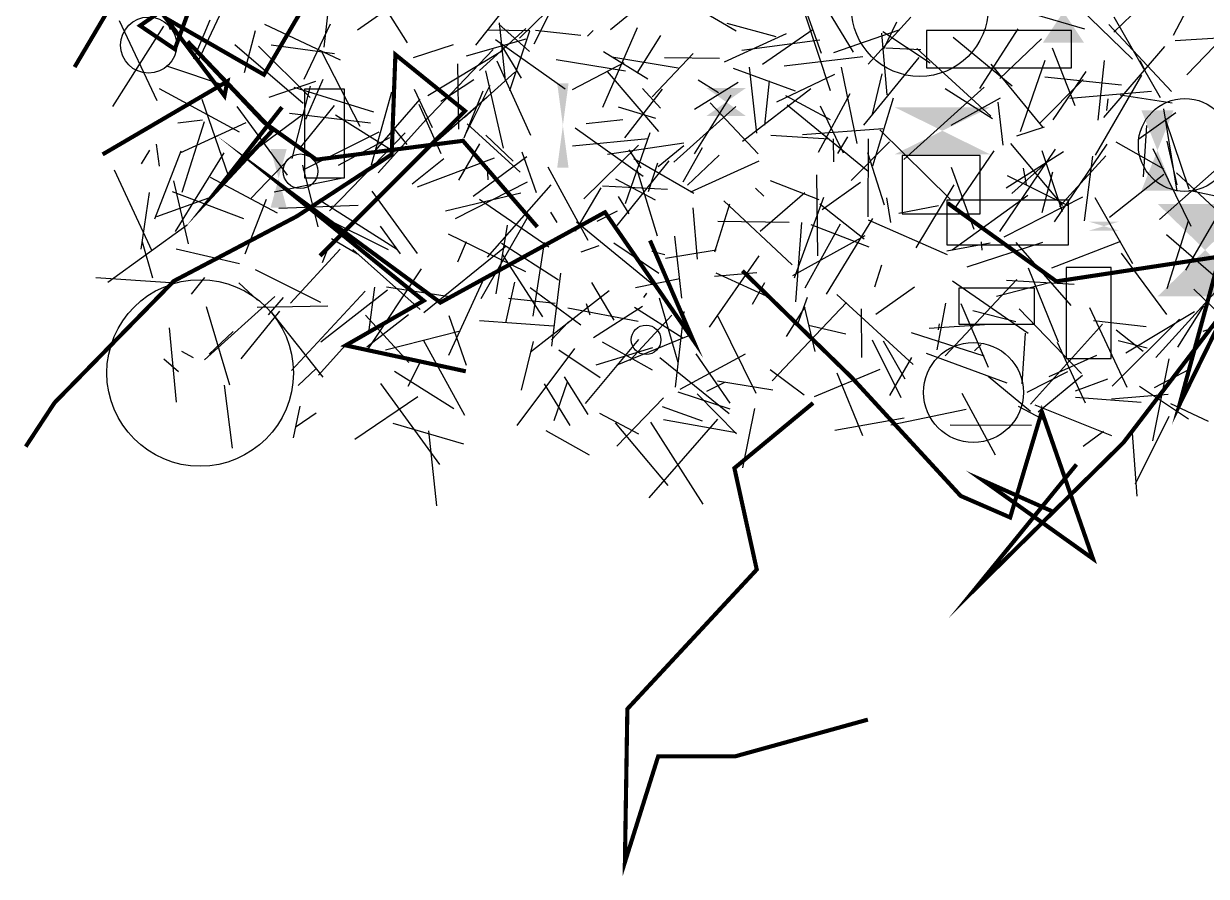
# Model space of a CAD drawing. Extents: x 39652501 to 39653363, y 39457785 to 39458687.
# Drawn here: x 39652512.4 to 39652655.6, y 39457784.9 to 39457888.2 of the extents above; entities that cross this region are included whole.
import ezdxf

# ---------------------------------------------------------------- set-up
doc = ezdxf.new("R2010")
doc.units = 0
doc.layers.get('0').update_dxf_attribs({"linetype": 'CONTINUOUS'})

msp = doc.modelspace()

# ---------------------------------------------------------------- linework, layer by layer
for p, q in [((39652552.6216, 39457895.7923), (39652558.8441, 39457885.8623)), ((39652656.7349, 39457896.6369), (39652651.6062, 39457886.7284)), ((39652548.8257, 39457885.3334), (39652549.859, 39457894.6001)), ((39652533.5233, 39457883.5326), (39652537.7604, 39457892.5867)), ((39652552.8537, 39457887.4224), (39652561.3074, 39457893.3455)), ((39652567.1752, 39457885.5815), (39652573.5043, 39457893.5849)), ((39652579.5953, 39457893.4158), (39652572.4528, 39457886.4014)), ((39652574.2523, 39457885.7507), (39652577.7584, 39457892.7219)), ((39652591.1782, 39457893.7262), (39652583.4834, 39457887.4274)), ((39652605.9548, 39457893.0118), (39652608.9582, 39457884.6058)), ((39652651.2111, 39457893.721), (39652644.4097, 39457887.1414)), ((39652591.5665, 39457891.4893), (39652598.6774, 39457887.2939)), ((39652608.4996, 39457891.8872), (39652612.8423, 39457884.7412)), ((39652646.6587, 39457883.8808), (39652638.2566, 39457892.059)), ((39652662.0688, 39457891.164), (39652653.2445, 39457881.9598)), ((39652529.2895, 39457889.7258), (39652530.1859, 39457887.4539)), ((39652630.8969, 39457890.4609), (39652640.8413, 39457887.5288)), ((39652528.5998, 39457878.8257), (39652524.0263, 39457888.5041)), ((39652534.9709, 39457888.578), (39652533.007, 39457883.8547)), ((39652569.9858, 39457888.2642), (39652570.7296, 39457881.3103)), ((39652610.1265, 39457880.0571), (39652607.0838, 39457889.183)), ((39652619.8398, 39457888.9451), (39652614.6655, 39457883.2874)), ((39652616.548, 39457885.1321), (39652618.1398, 39457888.3825)), ((39652650.0404, 39457879.2102), (39652644.4371, 39457888.9784)), ((39652529.3707, 39457887.855), (39652523.2001, 39457878.1446)), ((39652539.16, 39457882.2402), (39652540.5144, 39457887.3489)), ((39652541.5837, 39457888.1246), (39652550.7463, 39457883.7897)), ((39652549.5254, 39457888.105), (39652546.3471, 39457881.4221)), ((39652573.2362, 39457887.5696), (39652567.6226, 39457882.5115)), ((39652573.7116, 39457887.3211), (39652568.6332, 39457887.3967)), ((39652569.9541, 39457888.1215), (39652573.6737, 39457884.792)), ((39652573.6794, 39457887.2702), (39652571.2626, 39457880.0234)), ((39652574.406, 39457887.3819), (39652579.8901, 39457886.7626)), ((39652581.3803, 39457887.3515), (39652580.684, 39457886.6469)), ((39652586.6839, 39457887.6614), (39652582.4922, 39457878.0094)), ((39652597.2834, 39457883.549), (39652604.791, 39457886.9692)), ((39652603.5209, 39457886.5747), (39652597.6038, 39457888.1749)), ((39652608.0228, 39457887.4504), (39652601.8622, 39457883.2235)), ((39652618.3869, 39457887.3898), (39652610.4691, 39457884.6474)), ((39652616.9604, 39457879.5458), (39652616.3283, 39457887.0189)), ((39652622.1612, 39457883.3767), (39652616.4453, 39457887.1793)), ((39652628.1838, 39457880.3062), (39652632.8196, 39457887.5326)), ((39652643.7861, 39457888.0784), (39652651.4017, 39457879.9633)), ((39652538.0122, 39457885.6465), (39652546.2639, 39457878.5317)), ((39652547.1368, 39457879.2405), (39652540.8619, 39457885.4513)), ((39652550.0767, 39457884.5152), (39652542.397, 39457885.5586)), ((39652564.4477, 39457885.6216), (39652559.5775, 39457884.0378)), ((39652573.217, 39457886.2805), (39652566.0069, 39457884.2417)), ((39652569.5677, 39457886.2708), (39652577.9698, 39457880.2953)), ((39652570.142, 39457885.716), (39652572.6662, 39457881.5758)), ((39652589.533, 39457886.7214), (39652586.6675, 39457882.1902)), ((39652599.3799, 39457884.9736), (39652608.8289, 39457886.2039)), ((39652624.9694, 39457886.5183), (39652632.0968, 39457880.6293)), ((39652635.6329, 39457886.32), (39652630.5909, 39457881.5312)), ((39652643.2021, 39457876.8271), (39652650.5908, 39457885.3964)), ((39652651.8417, 39457886.1472), (39652657.7022, 39457886.5147)), ((39652548.4907, 39457884.8226), (39652553.1415, 39457875.7465)), ((39652560.8281, 39457876.2004), (39652569.2869, 39457885.0548)), ((39652570.3866, 39457884.8809), (39652561.3637, 39457879.4252)), ((39652588.0022, 39457881.4335), (39652582.6349, 39457884.7776)), ((39652591.677, 39457882.7792), (39652583.6359, 39457884.1265)), ((39652593.4794, 39457884.572), (39652588.5053, 39457879.3057)), ((39652596.6644, 39457883.9592), (39652590.0276, 39457884.0502)), ((39652614.0272, 39457884.1475), (39652604.5065, 39457883.0339)), ((39652620.7808, 39457884.0831), (39652614.11, 39457875.8724)), ((39652616.8201, 39457885.2657), (39652621.0604, 39457885.0546)), ((39652629.5194, 39457876.9748), (39652620.5752, 39457885.1672)), ((39652639.7143, 39457878.2202), (39652636.978, 39457885.1885)), ((39652529.8571, 39457883.0151), (39652536.9377, 39457880.6626)), ((39652565.1051, 39457875.388), (39652565.0094, 39457883.3282)), ((39652573.8106, 39457874.6131), (39652569.7559, 39457883.6237)), ((39652585.2762, 39457882.4384), (39652576.9087, 39457883.8125)), ((39652578.8787, 39457880.215), (39652585.1286, 39457883.4671)), ((39652598.3134, 39457882.7887), (39652605.8238, 39457880.0269)), ((39652600.2738, 39457882.9063), (39652601.1452, 39457874.9086)), ((39652613.3548, 39457873.6635), (39652611.4473, 39457882.9168)), ((39652635.8708, 39457875.6084), (39652629.575, 39457883.2583)), ((39652636.0491, 39457883.7199), (39652633.0664, 39457875.0587)), ((39652642.5221, 39457876.4929), (39652643.2895, 39457883.7161)), ((39652648.1919, 39457882.5088), (39652647.5815, 39457883.6627)), ((39652547.763, 39457881.174), (39652542.1156, 39457879.2468)), ((39652548.6449, 39457881.4014), (39652546.5628, 39457876.575)), ((39652562.951, 39457878.7774), (39652566.9183, 39457881.402)), ((39652571.8871, 39457882.3097), (39652565.7469, 39457876.7837)), ((39652570.5198, 39457873.0968), (39652568.3724, 39457882.4626)), ((39652589.321, 39457875.1139), (39652583.0923, 39457882.4009)), ((39652598.9329, 39457881.0466), (39652593.6456, 39457877.7842)), ((39652596.5563, 39457879.8086), (39652594.0798, 39457881.3245)), ((39652602.6721, 39457881.2539), (39652602.1316, 39457875.8629)), ((39652610.6033, 39457882.0136), (39652603.5513, 39457878.6671)), ((39652615.174, 39457877.2043), (39652616.3586, 39457882.0905)), ((39652640.6847, 39457881.4009), (39652635.4423, 39457876.1174)), ((39652636.04, 39457881.7434), (39652645.317, 39457880.762)), ((39652637.0478, 39457876.5243), (39652641.0765, 39457882.3689)), ((39652642.2, 39457872.2636), (39652647.8143, 39457881.9324)), ((39652538.5678, 39457875.0297), (39652528.8651, 39457880.2796)), ((39652544.9418, 39457871.8295), (39652547.1715, 39457880.5923)), ((39652545.1432, 39457880.4957), (39652554.7966, 39457877.5029)), ((39652554.5301, 39457871.0985), (39652556.9947, 39457879.9261)), ((39652559.716, 39457880.2552), (39652561.8666, 39457875.6132)), ((39652568.0355, 39457880.0182), (39652565.7367, 39457874.3007)), ((39652565.9332, 39457874.7344), (39652568.8964, 39457880.738)), ((39652589.7228, 39457880.2282), (39652585.1501, 39457874.3437)), ((39652587.3327, 39457880.3201), (39652589.5147, 39457877.9255)), ((39652607.7292, 39457880.2858), (39652599.4706, 39457873.9221)), ((39652612.4532, 39457879.6798), (39652608.6075, 39457872.5647)), ((39652628.7283, 39457880.4818), (39652618.9754, 39457871.7319)), ((39652629.703, 39457876.6355), (39652623.9911, 39457880.2723)), ((39652639.0861, 39457879.1341), (39652648.9778, 39457880.0064)), ((39652537.2908, 39457869.6431), (39652534.0232, 39457878.9963)), ((39652550.0315, 39457878.2615), (39652545.7337, 39457872.9808)), ((39652554.7305, 39457872.5073), (39652560.4525, 39457879.0256)), ((39652562.9909, 39457872.399), (39652560.3, 39457878.389)), ((39652568.4877, 39457879.215), (39652562.6135, 39457874.0756)), ((39652598.0577, 39457879.5342), (39652593.6052, 39457872.4269)), ((39652601.3547, 39457872.4162), (39652595.5428, 39457878.6029)), ((39652610.1255, 39457876.5202), (39652604.6853, 39457879.4224)), ((39652614.6712, 39457870.2831), (39652604.8435, 39457878.2984)), ((39652608.8375, 39457878.2054), (39652611.6291, 39457872.54)), ((39652617.6833, 39457879.1516), (39652615.1813, 39457870.9007)), ((39652624.733, 39457875.8716), (39652630.6998, 39457879.1813)), ((39652630.3547, 39457878.6648), (39652630.9525, 39457873.4534)), ((39652643.5679, 39457877.6642), (39652643.7346, 39457879.0581)), ((39652645.1683, 39457879.5637), (39652651.4583, 39457878.5894)), ((39652544.3679, 39457869.8122), (39652538.2773, 39457878.1332)), ((39652546.2966, 39457877.2281), (39652540.0806, 39457872.5977)), ((39652554.4388, 39457876.137), (39652544.6267, 39457877.2959)), ((39652550.1997, 39457877.139), (39652557.3083, 39457872.6734)), ((39652584.3832, 39457878.1214), (39652588.9405, 39457876.7337)), ((39652598.6364, 39457878.1533), (39652591.1344, 39457871.4029)), ((39652647.4431, 39457874.2178), (39652651.9119, 39457877.4224)), ((39652652.0671, 39457867.9009), (39652650.4521, 39457877.8755)), ((39652534.0731, 39457876.4977), (39652531.0971, 39457876.1075)), ((39652531.36, 39457872.5439), (39652539.3569, 39457876.1955)), ((39652534.2884, 39457876.3011), (39652531.5689, 39457867.7308)), ((39652561.2025, 39457876.6254), (39652555.3528, 39457870.1244)), ((39652557.2475, 39457875.4664), (39652558.824, 39457873.5505)), ((39652572.548, 39457870.1933), (39652566.1258, 39457876.0427)), ((39652579.1887, 39457875.5775), (39652587.428, 39457869.7228)), ((39652580.5171, 39457876.1032), (39652584.9748, 39457876.5652)), ((39652616.4495, 39457875.4252), (39652606.7185, 39457874.7077)), ((39652624.5849, 39457866.938), (39652616.0637, 39457875.3172)), ((39652632.6617, 39457874.6099), (39652636.0331, 39457875.6766)), ((39652647.9867, 39457869.6162), (39652648.413, 39457875.8443)), ((39652653.5335, 39457868.1263), (39652650.7182, 39457876.4742)), ((39652555.425, 39457875.0484), (39652546.2219, 39457870.4251)), ((39652549.449, 39457865.4947), (39652558.6108, 39457874.9623)), ((39652556.7275, 39457874.33), (39652550.49, 39457871.0099)), ((39652571.7098, 39457871.5343), (39652568.3725, 39457874.6599)), ((39652578.8691, 39457873.3696), (39652588.0392, 39457874.2481)), ((39652585.3016, 39457866.412), (39652588.2844, 39457874.9793)), ((39652602.9014, 39457874.6749), (39652609.9626, 39457874.2325)), ((39652610.4298, 39457874.2244), (39652610.4639, 39457871.4342)), ((39652612.1557, 39457874.4897), (39652610.9541, 39457872.4397)), ((39652614.6611, 39457864.7697), (39652614.6957, 39457874.2412)), ((39652650.8406, 39457873.9591), (39652652.0174, 39457868.6598)), ((39652527.6506, 39457872.8464), (39652526.6678, 39457871.2148)), ((39652528.3239, 39457864.5444), (39652531.512, 39457872.7895)), ((39652528.4845, 39457873.5717), (39652528.8445, 39457870.9189)), ((39652536.6588, 39457872.5315), (39652530.7612, 39457862.9905)), ((39652567.6274, 39457873.6168), (39652565.0744, 39457869.2084)), ((39652572.7364, 39457872.6567), (39652574.4582, 39457867.7489)), ((39652580.2662, 39457866.9701), (39652586.8787, 39457873.4485)), ((39652583.0951, 39457872.3656), (39652592.3464, 39457873.7503)), ((39652587.1818, 39457870.6971), (39652585.7337, 39457872.9142)), ((39652592.3432, 39457873.3736), (39652589.2461, 39457870.8417)), ((39652592.2816, 39457869.0006), (39652594.6245, 39457873.1749)), ((39652612.6055, 39457869.1848), (39652617.2319, 39457873.8719)), ((39652616.6538, 39457866.1783), (39652614.644, 39457872.5131)), ((39652629.8857, 39457872.7594), (39652625.0086, 39457865.6167)), ((39652637.3131, 39457872.9823), (39652630.5652, 39457863.0029)), ((39652631.3635, 39457868.3014), (39652638.3164, 39457872.7032)), ((39652631.8874, 39457873.6642), (39652638.1937, 39457866.1516)), ((39652638.2099, 39457865.4036), (39652635.7448, 39457872.7707)), ((39652643.5438, 39457873.5725), (39652637.2024, 39457864.1872)), ((39652650.4753, 39457870.5499), (39652644.6757, 39457873.8195)), ((39652649.118, 39457873.0513), (39652653.7305, 39457863.6398)), ((39652539.9799, 39457867.0249), (39652544.7185, 39457872.0037)), ((39652546.1861, 39457871.0562), (39652548.0465, 39457863.5631)), ((39652559.4838, 39457868.7825), (39652563.3025, 39457871.8607)), ((39652560.1091, 39457868.4192), (39652569.4142, 39457871.9125)), ((39652573.3434, 39457872.061), (39652566.84, 39457867.2578)), ((39652584.2962, 39457863.7312), (39652590.5609, 39457871.5467)), ((39652586.2797, 39457871.8446), (39652593.5539, 39457867.6398)), ((39652588.0734, 39457867.8486), (39652589.2198, 39457871.3268)), ((39652592.8031, 39457868.6215), (39652596.6465, 39457872.2639)), ((39652593.2035, 39457867.8103), (39652601.4784, 39457871.5574)), ((39652636.6186, 39457871.6813), (39652632.0521, 39457867.6202)), ((39652643.4472, 39457872.1797), (39652637.8342, 39457866.0504)), ((39652641.8242, 39457872.114), (39652640.8041, 39457864.2976)), ((39652649.9163, 39457864.4469), (39652658.2829, 39457871.8506)), ((39652527.9938, 39457860.6353), (39652523.4295, 39457870.4529)), ((39652568.5637, 39457870.9129), (39652568.6275, 39457869.2596)), ((39652580.7733, 39457861.9037), (39652575.9199, 39457870.7846)), ((39652589.173, 39457862.4598), (39652586.6873, 39457870.4863)), ((39652608.4006, 39457869.8705), (39652608.5432, 39457860.0429)), ((39652627.5133, 39457863.2542), (39652624.7379, 39457870.7516)), ((39652638.9727, 39457866.072), (39652631.5173, 39457869.7405)), ((39652633.8421, 39457868.6824), (39652633.4565, 39457870.6885)), ((39652636.9642, 39457870.1728), (39652635.6944, 39457865.2852)), ((39652650.4657, 39457869.9054), (39652643.8679, 39457864.6846)), ((39652661.0936, 39457861.6176), (39652651.9939, 39457870.11)), ((39652530.566, 39457869.1607), (39652532.3307, 39457861.5288)), ((39652535.0055, 39457869.5674), (39652543.1069, 39457865.2509)), ((39652542.7679, 39457867.8208), (39652550.8684, 39457869.457)), ((39652564.6942, 39457864.5767), (39652573.4333, 39457869.0382)), ((39652576.2444, 39457868.6486), (39652568.5474, 39457859.8863)), ((39652582.3112, 39457868.2949), (39652579.1866, 39457863.0568)), ((39652590.3707, 39457868.1098), (39652582.5178, 39457868.4824)), ((39652584.0847, 39457869.3943), (39652588.8887, 39457866.8481)), ((39652602.018, 39457867.2819), (39652601.0333, 39457868.2382)), ((39652608.7346, 39457866.8444), (39652602.8622, 39457869.1359)), ((39652613.7302, 39457868.9442), (39652609.1175, 39457865.6293)), ((39652620.4795, 39457861.0248), (39652625.094, 39457868.6544)), ((39652527.6448, 39457867.7471), (39652526.6091, 39457860.8699)), ((39652535.2645, 39457867.2188), (39652528.5037, 39457864.769)), ((39652539.0773, 39457864.5436), (39652530.455, 39457867.8237)), ((39652541.8053, 39457866.892), (39652539.2092, 39457860.2596)), ((39652557.7075, 39457860.7928), (39652548.174, 39457866.8381)), ((39652554.5988, 39457867.8938), (39652560.0562, 39457860.3346)), ((39652563.4946, 39457865.4947), (39652572.6253, 39457867.706)), ((39652567.6106, 39457866.9082), (39652576.0073, 39457861.1465)), ((39652584.3947, 39457867.2372), (39652585.7007, 39457865.1374)), ((39652605.451, 39457858.9905), (39652597.1749, 39457866.7334)), ((39652607.0159, 39457867.6826), (39652601.6061, 39457862.99)), ((39652609.2657, 39457867.1097), (39652605.6921, 39457857.3598)), ((39652616.8893, 39457867.0872), (39652617.361, 39457864.1163)), ((39652624.8185, 39457860.7731), (39652633.9839, 39457867.3993)), ((39652640.6164, 39457867.1514), (39652631.1074, 39457862.3283)), ((39652646.6976, 39457859.0834), (39652642.1642, 39457867.0834)), ((39652653.1302, 39457858.3267), (39652658.6909, 39457867.8988)), ((39652653.4821, 39457868.0265), (39652658.9881, 39457866.8479)), ((39652543.3173, 39457865.8383), (39652552.9156, 39457866.1901)), ((39652577.0086, 39457864.0809), (39652576.239, 39457865.3539)), ((39652581.8647, 39457864.2762), (39652584.318, 39457865.4922)), ((39652593.4539, 39457865.8737), (39652593.9531, 39457859.6676)), ((39652597.8996, 39457866.3273), (39652596.0776, 39457860.5223)), ((39652608.8216, 39457866.3525), (39652614.1663, 39457862.121)), ((39652623.1671, 39457866.123), (39652618.3828, 39457865.1977)), ((39652556.5905, 39457860.8049), (39652548.5809, 39457864.7786)), ((39652567.8293, 39457854.9076), (39652573.3757, 39457864.6038)), ((39652589.1672, 39457856.1203), (39652579.3724, 39457864.1246)), ((39652596.4558, 39457864.2681), (39652605.1179, 39457864.1453)), ((39652606.6127, 39457864.0838), (39652605.8603, 39457854.4988)), ((39652611.2632, 39457863.88), (39652607.0192, 39457856.1318)), ((39652609.6257, 39457855.4064), (39652615.2395, 39457864.5756)), ((39652624.2567, 39457860.1815), (39652614.7277, 39457864.3672)), ((39652653.4109, 39457864.2491), (39652650.815, 39457856.063)), ((39652532.2371, 39457863.7679), (39652522.606, 39457856.8384)), ((39652555.5822, 39457863.6355), (39652557.9939, 39457860.2829)), ((39652573.241, 39457858.1278), (39652563.8753, 39457862.6751)), ((39652569.6316, 39457855.4602), (39652570.9888, 39457863.7661)), ((39652591.2185, 39457862.4527), (39652592.0537, 39457854.9329)), ((39652605.5553, 39457857.6745), (39652614.323, 39457862.5343)), ((39652607.7244, 39457863.8413), (39652614.7347, 39457861.1358)), ((39652660.7572, 39457853.9411), (39652650.7943, 39457862.5902)), ((39652528.063, 39457857.3388), (39652526.8058, 39457861.7165)), ((39652549.2774, 39457861.0588), (39652548.5513, 39457859.2002)), ((39652552.8465, 39457860.2754), (39652549.691, 39457862.1324)), ((39652570.848, 39457861.2509), (39652560.8639, 39457853.1602)), ((39652566.0077, 39457861.7471), (39652564.9409, 39457859.2895)), ((39652577.1749, 39457857.1248), (39652570.273, 39457861.5421)), ((39652574.1004, 39457852.748), (39652575.4782, 39457861.6807)), ((39652582.0752, 39457861.277), (39652579.8733, 39457860.5144)), ((39652589.3331, 39457857.9371), (39652583.8858, 39457861.5755)), ((39652624.1956, 39457860.6774), (39652629.4461, 39457861.6228)), ((39652635.7684, 39457861.6753), (39652626.6104, 39457858.6757)), ((39652628.3328, 39457861.7726), (39652628.4465, 39457860.7366)), ((39652639.25, 39457854.0345), (39652632.5935, 39457861.6668)), ((39652636.895, 39457858.5872), (39652645.2424, 39457861.8196)), ((39652530.9015, 39457860.8985), (39652538.5689, 39457859.1196)), ((39652550.7654, 39457860.8741), (39652544.7507, 39457854.3271)), ((39652560.4532, 39457853.5442), (39652552.2928, 39457860.8271)), ((39652575.2827, 39457852.6542), (39652570.4421, 39457860.197)), ((39652588.4814, 39457860.6081), (39652590.0628, 39457860.234)), ((39652590.1352, 39457859.7599), (39652596.2629, 39457860.7782)), ((39652601.4518, 39457860.0754), (39652595.4064, 39457851.4096)), ((39652650.8271, 39457852.9661), (39652645.3343, 39457860.3983)), ((39652540.473, 39457858.4195), (39652548.3502, 39457854.4589)), ((39652560.5508, 39457858.4739), (39652554.0595, 39457848.7245)), ((39652615.4911, 39457856.308), (39652616.3039, 39457858.9702)), ((39652637.7082, 39457849.6177), (39652634.065, 39457858.5709)), ((39652530.2281, 39457856.7989), (39652521.1616, 39457857.3766)), ((39652534.3288, 39457857.4292), (39652532.7022, 39457855.4046)), ((39652540.7392, 39457854.694), (39652538.4683, 39457856.803)), ((39652568.1993, 39457857.3988), (39652563.865, 39457847.9947)), ((39652571.8386, 39457856.8558), (39652570.7794, 39457851.9512)), ((39652577.4238, 39457857.9439), (39652576.316, 39457849.1207)), ((39652581.1895, 39457856.8232), (39652583.8828, 39457852.2784)), ((39652586.5109, 39457856.2172), (39652591.8499, 39457857.3118)), ((39652601.1769, 39457858.0121), (39652596.0847, 39457857.5734)), ((39652596.216, 39457857.9845), (39652603.2865, 39457854.7623)), ((39652602.1314, 39457856.7808), (39652600.6241, 39457854.1843)), ((39652624.0024, 39457847.9704), (39652632.6593, 39457857.2146)), ((39652634.0209, 39457850.6585), (39652624.8802, 39457856.9904)), ((39652630.1985, 39457855.1695), (39652636.6336, 39457856.8345)), ((39652639.6133, 39457856.5706), (39652631.4198, 39457857.07)), ((39652649.4972, 39457847.7551), (39652657.818, 39457856.9235)), ((39652553.7726, 39457855.7786), (39652544.8652, 39457846.1768)), ((39652548.4282, 39457849.629), (39652556.4828, 39457855.9489)), ((39652554.8934, 39457856.2724), (39652554.2328, 39457851.0937)), ((39652563.7565, 39457855.1543), (39652556.3728, 39457856.2535)), ((39652579.8918, 39457851.6631), (39652573.7372, 39457856.1768)), ((39652573.7918, 39457848.4289), (39652583.3289, 39457855.8724)), ((39652587.8196, 39457855.5457), (39652587.4662, 39457855.0293)), ((39652620.1118, 39457846.9131), (39652610.8718, 39457855.3874)), ((39652620.2642, 39457856.2607), (39652615.597, 39457852.9638)), ((39652654.0968, 39457856.0408), (39652658.3557, 39457851.9031)), ((39652542.8343, 39457855.1538), (39652534.3057, 39457847.4556)), ((39652537.397, 39457844.3967), (39652534.5606, 39457853.8977)), ((39652540.6917, 39457853.8599), (39652549.2564, 39457854.0172)), ((39652542.0797, 39457852.9249), (39652543.8842, 39457855.0219)), ((39652571.1148, 39457854.9532), (39652576.7842, 39457854.3256)), ((39652581.0088, 39457852.8912), (39652580.5866, 39457854.2532)), ((39652587.3476, 39457853.9114), (39652581.4026, 39457850.1127)), ((39652586.3609, 39457853.8516), (39652592.2363, 39457850.1116)), ((39652589.3811, 39457854.9589), (39652591.6436, 39457847.1659)), ((39652612.0595, 39457854.4026), (39652603.0561, 39457844.9055)), ((39652606.9842, 39457853.8981), (39652604.7309, 39457850.2866)), ((39652606.2022, 39457851.9406), (39652607.3427, 39457855.047)), ((39652624.0211, 39457854.3119), (39652622.9855, 39457848.6967)), ((39652625.898, 39457854.2789), (39652629.2062, 39457846.5788)), ((39652652.1661, 39457848.9921), (39652655.2933, 39457854.0184)), ((39652655.2339, 39457850.9334), (39652663.9125, 39457853.8584)), ((39652543.3956, 39457853.3568), (39652538.7345, 39457847.5989)), ((39652548.6714, 39457845.3487), (39652542.4672, 39457853.1827)), ((39652559.0647, 39457847.1299), (39652553.8124, 39457852.8664)), ((39652559.0344, 39457852.9127), (39652553.9824, 39457848.9975)), ((39652563.905, 39457852.8346), (39652566.0169, 39457846.8212)), ((39652578.2899, 39457853.7594), (39652586.8381, 39457852.1309)), ((39652590.8854, 39457852.8935), (39652585.8012, 39457847.3817)), ((39652591.3468, 39457844.1455), (39652592.3769, 39457853.3186)), ((39652596.4577, 39457852.7395), (39652601.0703, 39457843.4141)), ((39652608.2333, 39457848.4863), (39652606.9847, 39457853.7576)), ((39652613.8931, 39457847.7486), (39652613.8726, 39457853.6301)), ((39652627.3244, 39457853.4417), (39652632.5529, 39457852.0894)), ((39652640.5073, 39457845.8221), (39652632.9419, 39457853.657)), ((39652646.0358, 39457844.0997), (39652641.5172, 39457853.744)), ((39652654.189, 39457853.2991), (39652645.8658, 39457848.277)), ((39652530.9467, 39457842.3489), (39652530.1062, 39457851.3609)), ((39652576.5938, 39457851.5237), (39652567.6322, 39457852.1898)), ((39652576.3232, 39457849.8744), (39652578.3996, 39457852.066)), ((39652607.4245, 39457851.6691), (39652611.9697, 39457850.6345)), ((39652628.7687, 39457851.6886), (39652622.0584, 39457851.2711)), ((39652623.1743, 39457851.1043), (39652623.2849, 39457851.8385)), ((39652634.3189, 39457842.115), (39652643.0291, 39457851.7854)), ((39652648.3024, 39457851.4757), (39652641.9266, 39457852.1924)), ((39652644.1907, 39457844.2754), (39652652.3523, 39457852.3801)), ((39652647.9415, 39457848.4805), (39652644.6741, 39457851.0645)), ((39652537.8046, 39457850.8899), (39652534.9082, 39457848.135)), ((39652548.1114, 39457845.6301), (39652551.7263, 39457849.5877)), ((39652556.2449, 39457848.6716), (39652565.1193, 39457850.9285)), ((39652560.7776, 39457849.8736), (39652565.804, 39457840.7852)), ((39652572.7186, 39457843.8086), (39652574.1481, 39457849.674)), ((39652580.4608, 39457842.1967), (39652586.9207, 39457849.917)), ((39652588.5698, 39457846.199), (39652582.4918, 39457849.5991)), ((39652592.8339, 39457850.3452), (39652584.2283, 39457846.8196)), ((39652618.6719, 39457842.8794), (39652615.1739, 39457849.834)), ((39652616.4735, 39457849.7529), (39652619.0995, 39457845.1747)), ((39652628.7235, 39457847.9152), (39652619.9076, 39457850.7269)), ((39652633.3124, 39457844.5785), (39652633.7012, 39457850.71)), ((39652637.5654, 39457849.5957), (39652640.9418, 39457842.2472)), ((39652644.915, 39457849.8067), (39652648.4312, 39457848.9113)), ((39652532.9835, 39457847.7145), (39652531.5757, 39457848.4668)), ((39652572.1827, 39457839.5004), (39652579.1455, 39457848.8322)), ((39652577.2321, 39457848.6821), (39652582.2424, 39457845.3282)), ((39652588.5492, 39457848.9058), (39652581.7007, 39457846.8146)), ((39652599.774, 39457848.1507), (39652591.8799, 39457843.8767)), ((39652593.8191, 39457848.2), (39652597.9377, 39457842.2218)), ((39652621.6762, 39457848.2559), (39652631.4504, 39457844.688)), ((39652628.3395, 39457849.326), (39652627.5465, 39457848.556)), ((39652531.1937, 39457846.0155), (39652529.4027, 39457847.5529)), ((39652560.4215, 39457847.2007), (39652558.9555, 39457844.2247)), ((39652597.8443, 39457840.9184), (39652589.4471, 39457847.7021)), ((39652619.932, 39457847.7582), (39652617.2303, 39457843.1396)), ((39652642.3077, 39457847.9821), (39652636.5523, 39457845.4159)), ((39652651.0501, 39457847.5804), (39652649.0734, 39457837.6521)), ((39652547.8346, 39457846.4144), (39652545.6582, 39457844.365)), ((39652557.3364, 39457846.0835), (39652564.4921, 39457841.5688)), ((39652580.7535, 39457840.8637), (39652577.8886, 39457845.3905)), ((39652606.9169, 39457843.1855), (39652602.7943, 39457846.2582)), ((39652608.1776, 39457843.0118), (39652616.1402, 39457846.3516)), ((39652610.8638, 39457845.905), (39652613.9722, 39457838.296)), ((39652634.3366, 39457841.1991), (39652629.1879, 39457845.4564)), ((39652638.792, 39457846.0178), (39652633.8891, 39457843.4965)), ((39652635.246, 39457841.1552), (39652640.6017, 39457845.5904)), ((39652649.3151, 39457844.0984), (39652653.5775, 39457846.3332)), ((39652536.7218, 39457844.3848), (39652537.6632, 39457836.7849)), ((39652555.6365, 39457844.582), (39652562.768, 39457834.7872)), ((39652578.5787, 39457839.5189), (39652575.4687, 39457844.5787)), ((39652578.2462, 39457844.75), (39652576.6065, 39457840.0846)), ((39652597.2594, 39457844.7327), (39652595.0822, 39457843.6271)), ((39652603.1085, 39457843.7944), (39652596.4195, 39457844.8822)), ((39652643.6279, 39457845.1075), (39652639.7229, 39457843.6548)), ((39652647.5089, 39457844.2801), (39652653.4462, 39457840.3303)), ((39652560.1384, 39457842.9773), (39652552.5139, 39457837.802)), ((39652589.8795, 39457842.8635), (39652584.225, 39457836.9931)), ((39652597.9452, 39457841.4851), (39652591.6481, 39457843.5345)), ((39652593.9484, 39457843.3511), (39652598.7098, 39457838.5028)), ((39652626.0133, 39457843.4107), (39652630.056, 39457835.9452)), ((39652639.7691, 39457842.9527), (39652647.7349, 39457842.329)), ((39652644.1273, 39457842.7499), (39652650.9843, 39457843.3268)), ((39652545.8521, 39457841.838), (39652545.0636, 39457838.0326)), ((39652545.4104, 39457839.3816), (39652547.8552, 39457841.0522)), ((39652586.9026, 39457838.4558), (39652582.1716, 39457840.9618)), ((39652589.742, 39457841.8319), (39652594.5642, 39457840.075)), ((39652600.9058, 39457841.5726), (39652599.4618, 39457834.3927)), ((39652626.5429, 39457841.4711), (39652617.429, 39457839.5703)), ((39652635.7636, 39457840.2701), (39652632.8493, 39457841.8221)), ((39652634.8389, 39457842.0112), (39652644.1068, 39457838.3092)), ((39652651.2861, 39457842.1966), (39652655.8237, 39457840.0263)), ((39652557.1096, 39457839.8018), (39652565.6719, 39457837.3062)), ((39652584.0251, 39457839.8508), (39652590.4001, 39457832.265)), ((39652596.4125, 39457840.2849), (39652588.1254, 39457830.7521)), ((39652588.304, 39457839.9113), (39652594.638, 39457829.9755)), ((39652589.8737, 39457840.2445), (39652598.6789, 39457838.6818)), ((39652619.016, 39457840.406), (39652610.6156, 39457838.9169)), ((39652634.4299, 39457839.514), (39652624.5838, 39457839.5573)), ((39652651.0607, 39457840.6003), (39652646.973, 39457832.3962)), ((39652561.4327, 39457838.8587), (39652562.4058, 39457829.7834)), ((39652575.6273, 39457838.9275), (39652580.8918, 39457835.9835)), ((39652643.1415, 39457838.786), (39652640.6786, 39457836.9854)), ((39652646.6102, 39457838.5842), (39652647.1883, 39457830.9572))]:
    msp.add_line(p, q)
at = {"const_width": 0.5}
for points in [[(39652559.5982, 39457912.2842), (39652541.3783, 39457914.0991), (39652552.8115, 39457901.3099), (39652541.52, 39457881.9975), (39652529.6497, 39457888.8223), (39652536.7441, 39457879.4323), (39652537.1011, 39457881.1915), (39652521.9896, 39457872.341)], [(39652537.6693, 39457904.1942), (39652530.7304, 39457885.08), (39652526.5245, 39457887.9292), (39652543.1474, 39457899.4102), (39652527.2117, 39457893.2865), (39652533.3058, 39457908.1466), (39652528.865, 39457900.2942), (39652518.6033, 39457882.92)], [(39652574.6163, 39457863.5584), (39652565.6128, 39457873.9886), (39652547.8747, 39457871.7068), (39652541.5318, 39457876.2187), (39652532.2886, 39457886.0115), (39652542.5619, 39457875.2487), (39652535.8329, 39457868.0081), (39652543.7017, 39457878.0597)], [(39652548.3093, 39457860.064), (39652565.8607, 39457877.6048), (39652557.4351, 39457884.4274), (39652556.9837, 39457872.34), (39652545.5177, 39457864.8582), (39652530.6222, 39457857.0158), (39652516.1708, 39457842.2726), (39652512.6826, 39457836.9574)], [(39652588.2616, 39457861.9192), (39652593.4468, 39457849.9265), (39652582.8106, 39457865.3339), (39652562.8783, 39457854.4001), (39652544.1187, 39457868.1915), (39652560.8583, 39457854.6263), (39652551.4227, 39457849.2135), (39652565.9593, 39457846.0785)], [(39652624.2685, 39457866.4625), (39652637.4577, 39457856.9666), (39652657.2345, 39457859.9767), (39652652.3699, 39457842.077), (39652658.2375, 39457854.0235), (39652645.5691, 39457837.4414), (39652627.5409, 39457819.644), (39652639.8881, 39457834.7992)], [(39652599.4392, 39457858.2551), (39652612.6684, 39457845.3343), (39652625.8627, 39457830.9899), (39652631.8576, 39457828.3829), (39652635.6892, 39457841.1945), (39652641.8826, 39457823.3777), (39652628.6437, 39457832.8192), (39652637.2519, 39457828.9901)], [(39652608.0014, 39457842.2386), (39652598.4738, 39457834.352), (39652601.1793, 39457822.0701), (39652585.515, 39457805.1929), (39652585.2195, 39457786.6394), (39652589.2493, 39457799.462), (39652598.5322, 39457799.4444), (39652614.6318, 39457803.9023)]]:
    msp.add_lwpolyline(points, dxfattribs=at)
for centre, radius in [((39652620.9135, 39457890.0632), 8.2756), ((39652527.5612, 39457885.5789), 3.3982), ((39652653.0086, 39457873.4885), 5.6288), ((39652545.9352, 39457870.2942), 2.0971), ((39652533.7967, 39457845.8759), 11.2952), ((39652587.7778, 39457849.8896), 1.7908), ((39652627.4105, 39457843.5221), 6.0483)]:
    msp.add_circle(centre, radius)
for points in [[(39652635.8073, 39457885.8645), (39652640.7984, 39457885.8645), (39652640.7984, 39457893.3496), (39652635.8073, 39457893.3496)], [(39652577.0225, 39457870.7203), (39652578.396, 39457870.7203), (39652578.396, 39457880.9585), (39652577.0225, 39457880.9585)], [(39652595.0808, 39457876.9867), (39652599.8681, 39457876.9867), (39652599.8681, 39457880.3851), (39652595.0808, 39457880.3851)], [(39652617.9039, 39457872.3646), (39652629.4101, 39457872.3646), (39652629.4101, 39457878.0353), (39652617.9039, 39457878.0353)], [(39652647.7454, 39457867.9486), (39652651.6404, 39457867.9486), (39652651.6404, 39457877.6836), (39652647.7454, 39457877.6836)], [(39652542.3267, 39457865.8928), (39652544.2729, 39457865.8928), (39652544.2729, 39457872.9781), (39652542.3267, 39457872.9781)], [(39652649.715, 39457855.1606), (39652661.1911, 39457855.1606), (39652661.1911, 39457866.3564), (39652649.715, 39457866.3564)], [(39652641.407, 39457863.1161), (39652645.0202, 39457863.1161), (39652645.0202, 39457864.1906), (39652641.407, 39457864.1906)]]:
    msp.add_solid(points)
for points in [[(39652621.7291, 39457882.805), (39652639.3012, 39457882.805), (39652639.3012, 39457887.3507), (39652621.7291, 39457887.3507)], [(39652546.4346, 39457869.4868), (39652551.2621, 39457869.4868), (39652551.2621, 39457880.253), (39652546.4346, 39457880.253)], [(39652618.8021, 39457865.1306), (39652628.2142, 39457865.1306), (39652628.2142, 39457872.1954), (39652618.8021, 39457872.1954)], [(39652624.1918, 39457861.4117), (39652638.928, 39457861.4117), (39652638.928, 39457866.7823), (39652624.1918, 39457866.7823)], [(39652638.6276, 39457847.6461), (39652644.0889, 39457847.6461), (39652644.0889, 39457858.6613), (39652638.6276, 39457858.6613)], [(39652625.6317, 39457851.8035, 19730366.2), (39652634.8065, 39457851.8035, 19730366.2), (39652634.8065, 39457856.1506, 19730366.2), (39652625.6317, 39457856.1506, 19730366.2)]]:
    msp.add_3dface(points)

doc.saveas('drawing.dxf')
